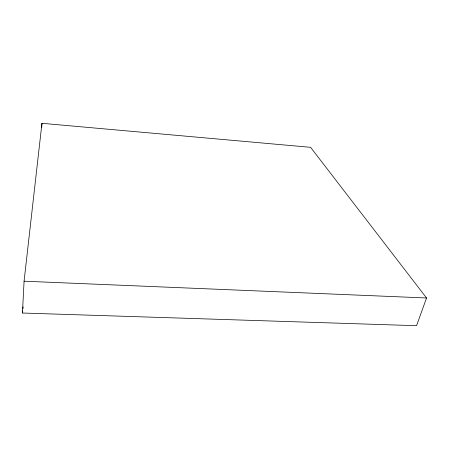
<?xml version="1.0" encoding="UTF-8"?>
<svg xmlns="http://www.w3.org/2000/svg" width="449" height="449" viewBox="0 0 449 449"><rect width="100%" height="100%" fill="white"/><g stroke="black" fill="none" stroke-linecap="round" stroke-linejoin="round"><path stroke-width="0.67" d="M22.45 313.02L24.072 281.203L41.953 123.307L310.585 147.323L426.55 297.984L416.554 325.693L22.45 313.02L22.68 310.927M41.712 127.499L41.953 123.307M22.905 308.839L23.135 306.746M24.072 281.203L426.55 297.984"/></g></svg>
